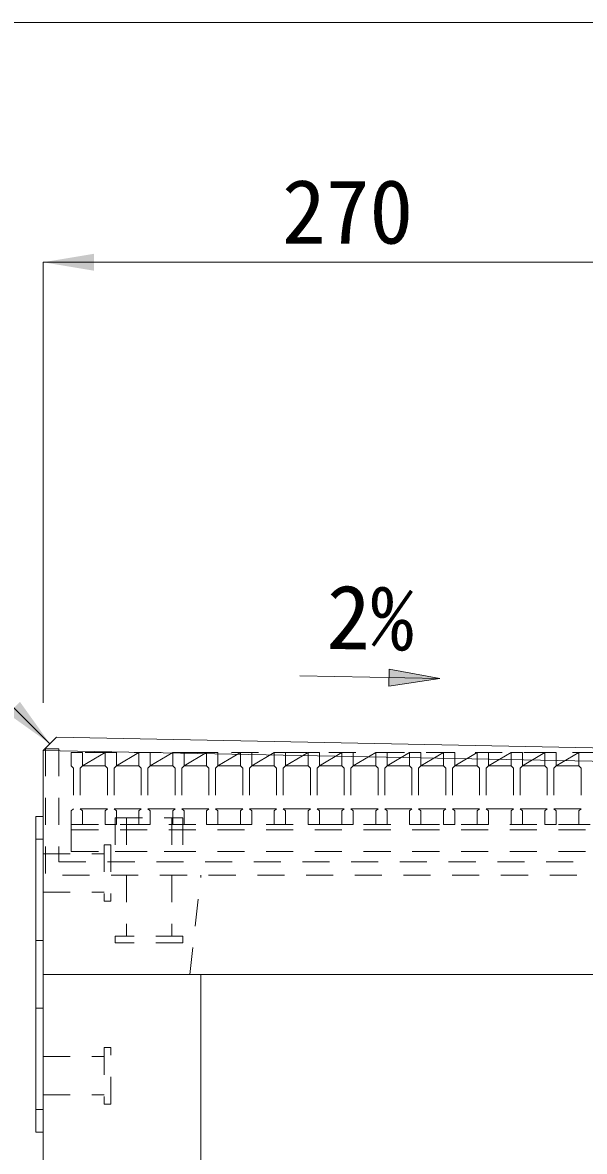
# Model space of a CAD drawing. Units: millimetres at full size, sheet at 1:40; details may follow other scales. Extents: x 69750 to 116230, y -28801 to 513.
# Drawn here: x 78952 to 79201, y -22038 to -21537 of the extents above; entities that cross this region are included whole.
import ezdxf
from ezdxf.enums import TextEntityAlignment as Align

# ---------------------------------------------------------------- set-up
doc = ezdxf.new("R2010")
doc.units = ezdxf.units.MM
doc.header["$LTSCALE"] = 40
doc.linetypes.add('USER1', pattern=[0.54, 0.3, -0.24])
doc.linetypes.add('USER4', pattern=[0.54, 0.3, -0.24])
for name, color, linetype, lineweight in [('0_2', 7, 'Continuous', 13), ('インサート', 92, 'USER1', 5), ('グレーチング', 7, 'USER1', 5), ('ジョイント', 7, 'Continuous', 5), ('受枠', 3, 'USER1', 9), ('寸法線', 7, 'Continuous', 9), ('引出線', 4, 'Continuous', 9), ('本体', 7, 'Continuous', 20)]:
    doc.layers.add(name, color=color, linetype=linetype, lineweight=lineweight)
doc.styles.add('ＭＳ ゴシック', font='')
doc.styles.get('ＭＳ ゴシック').set_extended_font_data('MS Gothic')

# ---------------------------------------------------------------- blocks, each defined once
blk = doc.blocks.new('filled_arrow')
at = {"color": 0, "linetype": 'Continuous', "lineweight": -2}
blk.add_solid([(7.5, 1.25), (0, 0), (7.5, -1.25)], dxfattribs=at)

msp = doc.modelspace()

# ---------------------------------------------------------------- hatches: boundary and pattern name
at = {"layer": '引出線'}
msp.add_hatch(color=256, dxfattribs=at).paths.add_polyline_path([(79114.8, -21823.84), (79114.65, -21831.34), (79137.22, -21828.04)])

# ---------------------------------------------------------------- linework, layer by layer
at = {"layer": '0_2', "color": 1, "lineweight": 20}
msp.add_lwpolyline([(72276.19, -24538.11), (80549.4, -24538.11), (80549.4, -21536.98), (72276.19, -21536.98)], close=True, dxfattribs=at)
at = {"layer": 'インサート'}
for p, q in [((78993.32, -21889.74), (78993.32, -21904.74)), ((78993.32, -21889.74), (79023.32, -21889.74)), ((78998.32, -21889.74), (78998.32, -21904.74)), ((79018.32, -21889.74), (79018.32, -21904.74)), ((79023.32, -21889.74), (79023.32, -21904.74)), ((78988.32, -21901.75), (78988.32, -21926.74)), ((78988.32, -21901.75), (78991.32, -21901.75)), ((78991.32, -21901.75), (78991.32, -21926.74)), ((78993.32, -21904.74), (79023.32, -21904.74)), ((78961.32, -21905.74), (78988.32, -21905.74)), ((78998.32, -21915.24), (78998.32, -21942.24)), ((79018.32, -21915.24), (79018.32, -21942.24)), ((78961.32, -21922.75), (78988.32, -21922.75)), ((78988.32, -21926.74), (78991.32, -21926.74)), ((79023.32, -21942.24), (78993.32, -21942.24)), ((78993.32, -21945.24), (78993.32, -21942.24)), ((79023.32, -21945.24), (79023.32, -21942.24)), ((79023.32, -21945.24), (78993.32, -21945.24))]:
    msp.add_line(p, q, dxfattribs=at)
at = {"layer": 'インサート', "linetype": 'USER4', "lineweight": 9}
for p, q in [((78991.32, -21991.74), (78988.32, -21991.74)), ((78988.32, -21991.74), (78988.32, -22016.74)), ((78991.32, -22016.74), (78991.32, -21991.74)), ((78961.32, -21995.74), (78988.32, -21995.74)), ((78961.32, -21995.74), (78961.32, -22012.74)), ((78961.32, -22012.74), (78988.32, -22012.74)), ((78988.32, -22016.74), (78991.32, -22016.74))]:
    msp.add_line(p, q, dxfattribs=at)
at = {"layer": 'グレーチング'}
for p, q in [((79488.82, -21860.74), (78973.82, -21860.74)), ((78973.82, -21860.74), (78973.82, -21866.74)), ((78973.82, -21860.74), (78978.82, -21860.74)), ((78978.82, -21860.74), (78978.82, -21866.74)), ((78978.82, -21866.74), (78988.82, -21860.74)), ((78988.82, -21860.74), (78988.82, -21866.74)), ((78988.82, -21860.74), (78993.82, -21860.74)), ((78993.82, -21860.74), (78993.82, -21866.74)), ((78993.82, -21866.74), (79003.82, -21860.74)), ((79003.82, -21860.74), (79003.82, -21866.74)), ((79003.82, -21860.74), (79008.82, -21860.74)), ((79008.82, -21860.74), (79008.82, -21866.74)), ((79008.82, -21866.74), (79018.82, -21860.74)), ((79018.82, -21860.74), (79018.82, -21866.74)), ((79018.82, -21860.74), (79023.82, -21860.74)), ((79023.82, -21860.74), (79023.82, -21866.74)), ((79023.82, -21866.74), (79033.82, -21860.74)), ((79033.82, -21860.74), (79038.82, -21860.74)), ((79033.82, -21860.74), (79033.82, -21866.74)), ((79038.82, -21860.74), (79038.82, -21866.74)), ((79038.82, -21866.74), (79048.82, -21860.74)), ((79048.82, -21860.74), (79048.82, -21866.74)), ((79048.82, -21860.74), (79053.82, -21860.74)), ((79053.82, -21860.74), (79053.82, -21866.74)), ((79053.82, -21866.74), (79063.82, -21860.74)), ((79063.82, -21860.74), (79068.82, -21860.74)), ((79063.82, -21860.74), (79063.82, -21866.74)), ((79068.82, -21860.74), (79068.82, -21866.74)), ((79068.82, -21866.74), (79078.82, -21860.74)), ((79078.82, -21860.74), (79078.82, -21866.74)), ((79078.82, -21860.74), (79083.82, -21860.74)), ((79083.82, -21860.74), (79083.82, -21866.74)), ((79083.82, -21866.74), (79093.82, -21860.74)), ((79093.82, -21860.74), (79098.82, -21860.74)), ((79093.82, -21860.74), (79093.82, -21866.74)), ((79098.82, -21860.74), (79098.82, -21866.74)), ((79098.82, -21866.74), (79108.82, -21860.74)), ((79108.82, -21860.74), (79108.82, -21866.74)), ((79108.82, -21860.74), (79113.82, -21860.74)), ((79113.82, -21860.74), (79113.82, -21866.74)), ((79113.82, -21866.74), (79123.82, -21860.74)), ((79123.82, -21860.74), (79123.82, -21866.74)), ((79123.82, -21860.74), (79128.82, -21860.74)), ((79128.82, -21860.74), (79128.82, -21866.74)), ((79128.82, -21866.74), (79138.82, -21860.74)), ((79138.82, -21860.74), (79143.82, -21860.74)), ((79138.82, -21860.74), (79138.82, -21866.74)), ((79143.82, -21860.74), (79143.82, -21866.74)), ((79143.82, -21866.74), (79153.82, -21860.74)), ((79153.82, -21860.74), (79153.82, -21866.74)), ((79153.82, -21860.74), (79158.82, -21860.74)), ((79158.82, -21860.74), (79158.82, -21866.74)), ((79158.82, -21866.74), (79168.82, -21860.74)), ((79168.82, -21860.74), (79168.82, -21866.74)), ((79168.82, -21860.74), (79173.82, -21860.74)), ((79173.82, -21860.74), (79173.82, -21866.74)), ((79173.82, -21866.74), (79183.82, -21860.74)), ((79183.82, -21860.74), (79183.82, -21866.74)), ((79183.82, -21860.74), (79188.82, -21860.74)), ((79188.82, -21860.74), (79188.82, -21866.74)), ((79188.82, -21866.74), (79198.82, -21860.74)), ((79198.82, -21860.74), (79203.82, -21860.74)), ((79198.82, -21860.74), (79198.82, -21866.74)), ((78973.82, -21866.74), (78974.82, -21867.74)), ((78974.82, -21867.74), (78974.82, -21885.74)), ((78978.82, -21866.74), (78977.82, -21867.74)), ((78977.82, -21867.74), (78977.82, -21885.74)), ((78978.82, -21866.74), (78988.82, -21866.74)), ((78988.82, -21866.74), (78989.82, -21867.74)), ((78989.82, -21867.74), (78989.82, -21885.74)), ((78993.82, -21866.74), (78992.82, -21867.74)), ((78992.82, -21867.74), (78992.82, -21885.74)), ((78993.82, -21866.74), (79003.82, -21866.74)), ((79003.82, -21866.74), (79004.82, -21867.74)), ((79004.82, -21867.74), (79004.82, -21885.74)), ((79008.82, -21866.74), (79007.82, -21867.74)), ((79007.82, -21867.74), (79007.82, -21885.74)), ((79008.82, -21866.74), (79018.82, -21866.74)), ((79018.82, -21866.74), (79019.82, -21867.74)), ((79019.82, -21867.74), (79019.82, -21885.74)), ((79023.82, -21866.74), (79022.82, -21867.74)), ((79022.82, -21867.74), (79022.82, -21885.74)), ((79023.82, -21866.74), (79033.82, -21866.74)), ((79033.82, -21866.74), (79034.82, -21867.74)), ((79034.82, -21867.74), (79034.82, -21885.74)), ((79038.82, -21866.74), (79037.82, -21867.74)), ((79037.82, -21867.74), (79037.82, -21885.74)), ((79038.82, -21866.74), (79048.82, -21866.74)), ((79048.82, -21866.74), (79049.82, -21867.74)), ((79049.82, -21867.74), (79049.82, -21885.74)), ((79053.82, -21866.74), (79052.82, -21867.74)), ((79052.82, -21867.74), (79052.82, -21885.74)), ((79053.82, -21866.74), (79063.82, -21866.74)), ((79063.82, -21866.74), (79064.82, -21867.74)), ((79064.82, -21867.74), (79064.82, -21885.74)), ((79068.82, -21866.74), (79067.82, -21867.74)), ((79067.82, -21867.74), (79067.82, -21885.74)), ((79068.82, -21866.74), (79078.82, -21866.74)), ((79078.82, -21866.74), (79079.82, -21867.74)), ((79079.82, -21867.74), (79079.82, -21885.74)), ((79083.82, -21866.74), (79082.82, -21867.74)), ((79082.82, -21867.74), (79082.82, -21885.74)), ((79083.82, -21866.74), (79093.82, -21866.74)), ((79093.82, -21866.74), (79094.82, -21867.74)), ((79094.82, -21867.74), (79094.82, -21885.74)), ((79098.82, -21866.74), (79097.82, -21867.74)), ((79097.82, -21867.74), (79097.82, -21885.74)), ((79098.82, -21866.74), (79108.82, -21866.74)), ((79108.82, -21866.74), (79109.82, -21867.74)), ((79109.82, -21867.74), (79109.82, -21885.74)), ((79113.82, -21866.74), (79112.82, -21867.74)), ((79112.82, -21867.74), (79112.82, -21885.74)), ((79113.82, -21866.74), (79123.82, -21866.74)), ((79123.82, -21866.74), (79124.82, -21867.74)), ((79124.82, -21867.74), (79124.82, -21885.74)), ((79128.82, -21866.74), (79127.82, -21867.74)), ((79127.82, -21867.74), (79127.82, -21885.74)), ((79128.82, -21866.74), (79138.82, -21866.74)), ((79138.82, -21866.74), (79139.82, -21867.74)), ((79139.82, -21867.74), (79139.82, -21885.74)), ((79143.82, -21866.74), (79142.82, -21867.74)), ((79142.82, -21867.74), (79142.82, -21885.74)), ((79143.82, -21866.74), (79153.82, -21866.74)), ((79153.82, -21866.74), (79154.82, -21867.74)), ((79154.82, -21867.74), (79154.82, -21885.74)), ((79158.82, -21866.74), (79157.82, -21867.74)), ((79157.82, -21867.74), (79157.82, -21885.74)), ((79158.82, -21866.74), (79168.82, -21866.74)), ((79168.82, -21866.74), (79169.82, -21867.74)), ((79169.82, -21867.74), (79169.82, -21885.74)), ((79173.82, -21866.74), (79172.82, -21867.74)), ((79172.82, -21867.74), (79172.82, -21885.74)), ((79173.82, -21866.74), (79183.82, -21866.74)), ((79183.82, -21866.74), (79184.82, -21867.74)), ((79184.82, -21867.74), (79184.82, -21885.74)), ((79188.82, -21866.74), (79187.82, -21867.74)), ((79187.82, -21867.74), (79187.82, -21885.74)), ((79188.82, -21866.74), (79198.82, -21866.74)), ((79198.82, -21866.74), (79199.82, -21867.74)), ((79199.82, -21867.74), (79199.82, -21885.74)), ((78973.82, -21886.74), (78974.82, -21885.74)), ((78973.82, -21892.74), (78973.82, -21886.74)), ((78978.82, -21886.74), (78977.82, -21885.74)), ((78977.82, -21885.74), (78989.82, -21885.74)), ((78978.82, -21892.74), (78978.82, -21886.74)), ((78988.82, -21886.74), (78989.82, -21885.74)), ((78988.82, -21892.74), (78988.82, -21886.74)), ((78993.82, -21886.74), (78992.82, -21885.74)), ((78992.82, -21885.74), (79004.82, -21885.74)), ((78993.82, -21892.74), (78993.82, -21886.74)), ((79003.82, -21886.74), (79004.82, -21885.74)), ((79003.82, -21892.74), (79003.82, -21886.74)), ((79008.82, -21886.74), (79007.82, -21885.74)), ((79007.82, -21885.74), (79019.82, -21885.74)), ((79008.82, -21892.74), (79008.82, -21886.74)), ((79018.82, -21886.74), (79019.82, -21885.74)), ((79018.82, -21892.74), (79018.82, -21886.74)), ((79023.82, -21886.74), (79022.82, -21885.74)), ((79022.82, -21885.74), (79034.82, -21885.74)), ((79023.82, -21892.74), (79023.82, -21886.74)), ((79033.82, -21886.74), (79034.82, -21885.74)), ((79033.82, -21892.74), (79033.82, -21886.74)), ((79038.82, -21886.74), (79037.82, -21885.74)), ((79037.82, -21885.74), (79049.82, -21885.74)), ((79038.82, -21892.74), (79038.82, -21886.74)), ((79048.82, -21886.74), (79049.82, -21885.74)), ((79048.82, -21892.74), (79048.82, -21886.74)), ((79053.82, -21886.74), (79052.82, -21885.74)), ((79052.82, -21885.74), (79064.82, -21885.74)), ((79053.82, -21892.74), (79053.82, -21886.74)), ((79063.82, -21886.74), (79064.82, -21885.74)), ((79063.82, -21892.74), (79063.82, -21886.74)), ((79068.82, -21886.74), (79067.82, -21885.74)), ((79067.82, -21885.74), (79079.82, -21885.74)), ((79068.82, -21892.74), (79068.82, -21886.74)), ((79078.82, -21886.74), (79079.82, -21885.74)), ((79078.82, -21892.74), (79078.82, -21886.74)), ((79083.82, -21886.74), (79082.82, -21885.74)), ((79082.82, -21885.74), (79094.82, -21885.74)), ((79083.82, -21892.74), (79083.82, -21886.74)), ((79093.82, -21886.74), (79094.82, -21885.74)), ((79093.82, -21892.74), (79093.82, -21886.74)), ((79098.82, -21886.74), (79097.82, -21885.74)), ((79097.82, -21885.74), (79109.82, -21885.74)), ((79098.82, -21892.74), (79098.82, -21886.74)), ((79108.82, -21886.74), (79109.82, -21885.74)), ((79108.82, -21892.74), (79108.82, -21886.74)), ((79113.82, -21886.74), (79112.82, -21885.74)), ((79112.82, -21885.74), (79124.82, -21885.74)), ((79113.82, -21892.74), (79113.82, -21886.74)), ((79123.82, -21886.74), (79124.82, -21885.74)), ((79123.82, -21892.74), (79123.82, -21886.74)), ((79128.82, -21886.74), (79127.82, -21885.74)), ((79127.82, -21885.74), (79139.82, -21885.74)), ((79128.82, -21892.74), (79128.82, -21886.74)), ((79138.82, -21886.74), (79139.82, -21885.74)), ((79138.82, -21892.74), (79138.82, -21886.74)), ((79143.82, -21886.74), (79142.82, -21885.74)), ((79142.82, -21885.74), (79154.82, -21885.74)), ((79143.82, -21892.74), (79143.82, -21886.74)), ((79153.82, -21886.74), (79154.82, -21885.74)), ((79153.82, -21892.74), (79153.82, -21886.74)), ((79158.82, -21886.74), (79157.82, -21885.74)), ((79157.82, -21885.74), (79169.82, -21885.74)), ((79158.82, -21892.74), (79158.82, -21886.74)), ((79168.82, -21886.74), (79169.82, -21885.74)), ((79168.82, -21892.74), (79168.82, -21886.74)), ((79173.82, -21886.74), (79172.82, -21885.74)), ((79172.82, -21885.74), (79184.82, -21885.74)), ((79173.82, -21892.74), (79173.82, -21886.74)), ((79183.82, -21886.74), (79184.82, -21885.74)), ((79183.82, -21892.74), (79183.82, -21886.74)), ((79188.82, -21886.74), (79187.82, -21885.74)), ((79187.82, -21885.74), (79199.82, -21885.74)), ((79188.82, -21892.74), (79188.82, -21886.74)), ((79198.82, -21886.74), (79199.82, -21885.74)), ((79198.82, -21892.74), (79198.82, -21886.74)), ((78973.82, -21892.74), (78978.82, -21892.74)), ((78973.82, -21892.74), (78978.82, -21892.74)), ((78978.82, -21892.74), (78974.82, -21892.74)), ((78988.82, -21892.74), (78993.82, -21892.74)), ((79003.82, -21892.74), (79008.82, -21892.74)), ((79018.82, -21892.74), (79023.82, -21892.74)), ((79033.82, -21892.74), (79038.82, -21892.74)), ((79048.82, -21892.74), (79053.82, -21892.74)), ((79063.82, -21892.74), (79068.82, -21892.74)), ((79078.82, -21892.74), (79083.82, -21892.74)), ((79093.82, -21892.74), (79098.82, -21892.74)), ((79108.82, -21892.74), (79113.82, -21892.74)), ((79123.82, -21892.74), (79128.82, -21892.74)), ((79138.82, -21892.74), (79143.82, -21892.74)), ((79153.82, -21892.74), (79158.82, -21892.74)), ((79168.82, -21892.74), (79173.82, -21892.74)), ((79183.82, -21892.74), (79188.82, -21892.74)), ((79198.82, -21892.74), (79203.82, -21892.74))]:
    msp.add_line(p, q, dxfattribs=at)
at = {"layer": 'ジョイント'}
for p, q in [((78958.12, -21889.24), (78961.32, -21889.24)), ((78958.12, -21889.24), (78958.12, -22029.24)), ((78961.32, -21889.24), (78961.32, -22029.24)), ((78958.12, -22029.24), (78961.32, -22029.24))]:
    msp.add_line(p, q, dxfattribs=at)
at = {"layer": 'ジョイント', "linetype": 'USER4'}
for p, q in [((78958.12, -21899.24), (78961.32, -21899.24)), ((78958.12, -21944.24), (78961.32, -21944.24)), ((78958.12, -21974.24), (78961.32, -21974.24)), ((78958.12, -22019.24), (78961.32, -22019.24))]:
    msp.add_line(p, q, dxfattribs=at)
at = {"layer": '受枠'}
for p, q in [((78962.32, -21859.24), (78962.32, -21915.24)), ((78962.32, -21859.24), (78968.32, -21859.24)), ((78968.32, -21859.24), (78968.32, -21909.24)), ((78968.32, -21909.24), (79494.32, -21909.24)), ((79500.32, -21915.24), (78962.32, -21915.24))]:
    msp.add_line(p, q, dxfattribs=at)
at = {"layer": '受枠', "lineweight": 5}
for p, q in [((78973.82, -21892.74), (79488.82, -21892.74)), ((78973.82, -21892.74), (78973.82, -21909.24)), ((78973.82, -21895.04), (79488.82, -21895.04)), ((78973.82, -21904.74), (79488.82, -21904.74))]:
    msp.add_line(p, q, dxfattribs=at)
at = {"layer": '寸法線'}
for p, q in [((78961.32, -21643.3), (79231.32, -21643.3)), ((78961.32, -21838.84), (78961.32, -21643.3))]:
    msp.add_line(p, q, dxfattribs=at)
at = {"layer": '引出線', "lineweight": 13}
msp.add_line((79075.12, -21826.79), (79137.22, -21828.04), dxfattribs=at)
at = {"layer": '引出線'}
msp.add_lwpolyline([(78964.32, -21856.9), (78878.07, -21770.66), (78827.74, -21770.66)], dxfattribs=at)
at = {"layer": '引出線', "lineweight": 13}
msp.add_lwpolyline([(79114.8, -21823.84), (79114.65, -21831.34), (79137.22, -21828.04)], close=True, dxfattribs=at)
at = {"layer": '本体'}
for p, q in [((78961.32, -21859.84), (78967.32, -21853.96)), ((78967.32, -21853.96), (79231.32, -21859.24)), ((78961.32, -21859.84), (78961.32, -21959.24)), ((78961.32, -21959.24), (78961.32, -23009.24)), ((79501.32, -21959.24), (78961.32, -21959.24)), ((79031.32, -22665.21), (79031.32, -21959.24))]:
    msp.add_line(p, q, dxfattribs=at)
at = {"layer": '本体', "lineweight": 5}
msp.add_line((78961.32, -21859.84), (79231.32, -21865.24), dxfattribs=at)
at = {"layer": '本体', "linetype": 'USER1', "lineweight": 9}
msp.add_line((79026.32, -21959.24), (79031.32, -21915.24), dxfattribs=at)

# ---------------------------------------------------------------- block references
at = {"layer": '寸法線', "xscale": 3, "yscale": 3}
msp.add_blockref('filled_arrow', (78961.32, -21643.3), dxfattribs=at)
at = {"layer": '引出線', "xscale": 3, "yscale": 3, "rotation": 135}
msp.add_blockref('filled_arrow', (78964.32, -21856.9), dxfattribs=at)

# ---------------------------------------------------------------- texts
at = {"layer": '寸法線', "style": 'ＭＳ ゴシック'}
msp.add_text('270', height=28.48, dxfattribs=at).set_placement((79096.32, -21620.8), align=Align.MIDDLE_CENTER)
at = {"layer": '引出線', "style": 'ＭＳ ゴシック'}
msp.add_text('2%', height=28.48, rotation=359, dxfattribs=at).set_placement((79106.44, -21800.91), align=Align.MIDDLE_CENTER)

doc.saveas('drawing.dxf')
